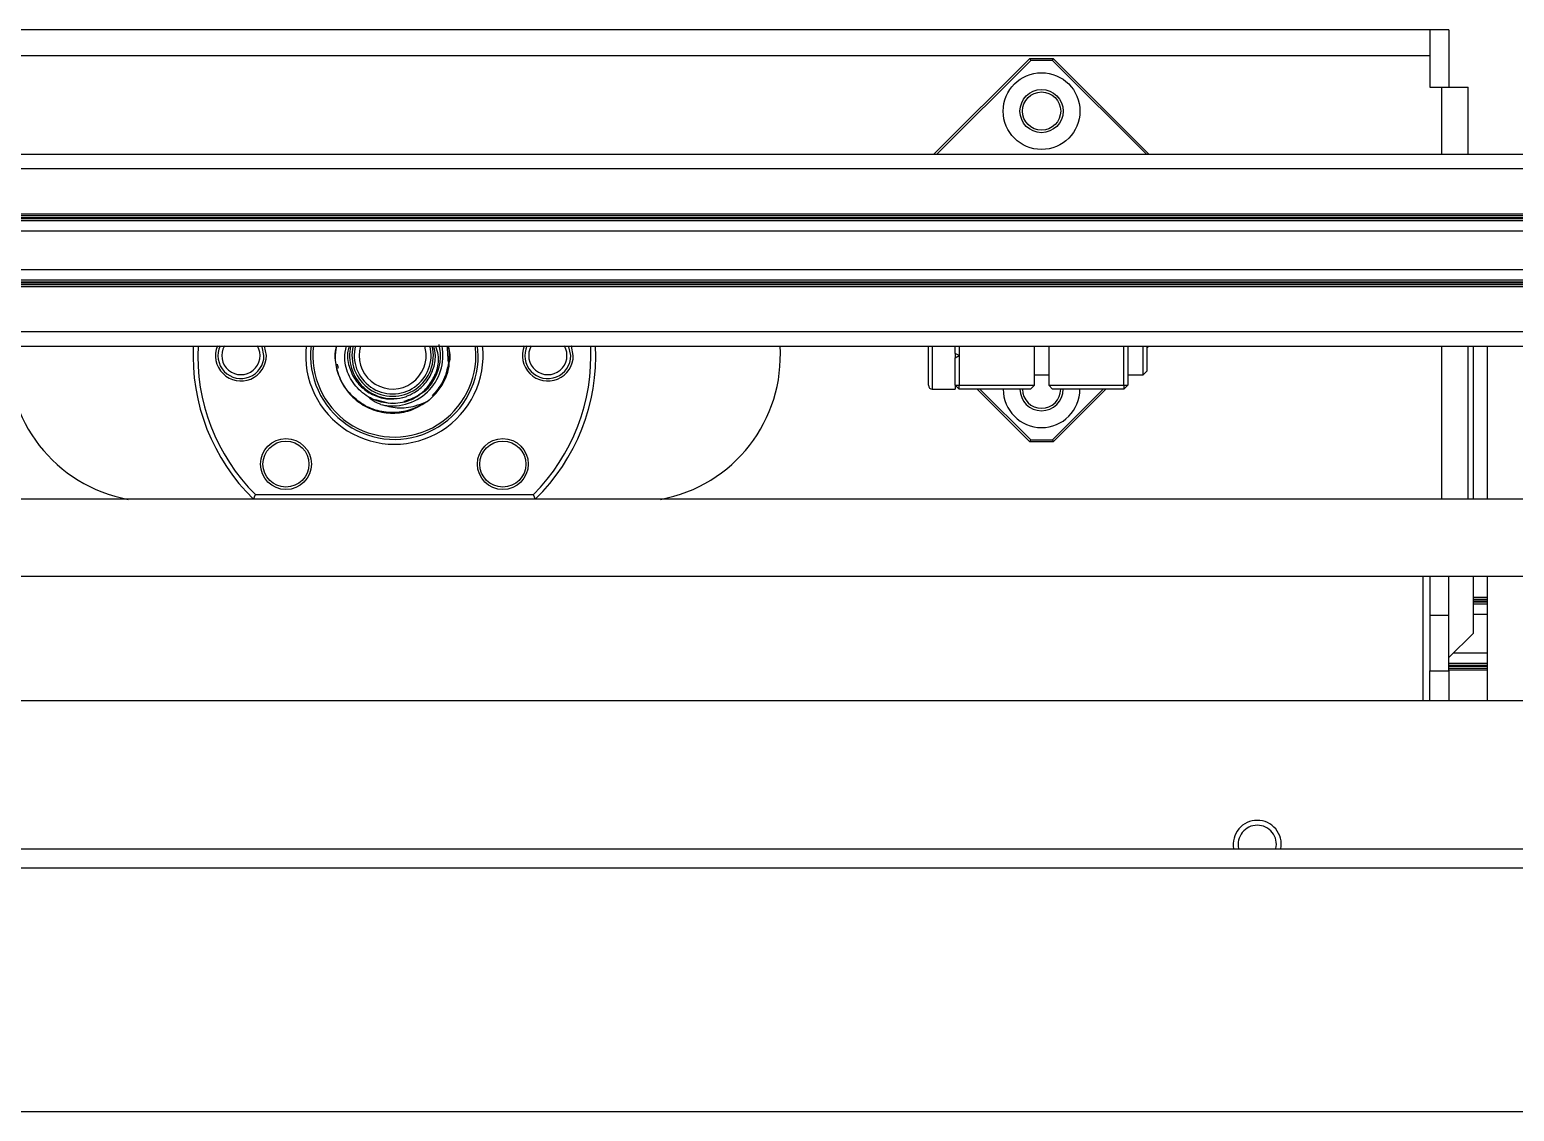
# Model space of a CAD drawing. Header units: millimetres. Extents: x 15 to 1184, y 5 to 1288.
# Drawn here: x 348.4 to 451.6, y 254.7 to 329.9 of the extents above; entities that cross this region are included whole.
import ezdxf

# ---------------------------------------------------------------- set-up
doc = ezdxf.new("R2010")
doc.units = ezdxf.units.MM

msp = doc.modelspace()

# ---------------------------------------------------------------- linework, layer by layer
at = {"color": 7, "linetype": 'Continuous', "lineweight": 25}
for p, q in [((445.71, 329.9), (301.71, 329.9)), ((447.04, 329.9), (445.71, 329.9)), ((445.71, 329.9), (445.71, 328.08)), ((447.04, 329.9), (447.04, 325.9)), ((445.71, 328.08), (301.71, 328.08)), ((411.23, 321.24), (417.9, 327.9)), ((417.96, 327.77), (411.42, 321.24)), ((417.9, 327.9), (417.96, 327.77)), ((417.9, 327.9), (419.52, 327.9)), ((419.46, 327.77), (417.96, 327.77)), ((419.46, 327.77), (419.52, 327.9)), ((426, 321.24), (419.46, 327.77)), ((419.52, 327.9), (426.18, 321.24)), ((445.71, 328.08), (445.71, 325.9)), ((445.71, 325.9), (446.55, 325.9)), ((446.55, 325.9), (448.38, 325.9)), ((448.38, 321.24), (448.38, 325.9)), ((255.21, 321.24), (492.21, 321.24)), ((221.71, 320.24), (525.71, 320.24)), ((221.71, 317.1), (525.71, 317.1)), ((221.71, 316.97), (525.71, 316.97)), ((221.71, 316.84), (525.71, 316.84)), ((221.71, 316.77), (525.71, 316.77)), ((221.71, 316.64), (525.71, 316.64)), ((221.71, 315.91), (525.71, 315.91)), ((221.71, 313.23), (525.71, 313.23)), ((221.71, 312.5), (525.71, 312.5)), ((221.71, 312.37), (525.71, 312.37)), ((221.71, 312.3), (525.71, 312.3)), ((221.71, 312.17), (525.71, 312.17)), ((221.71, 312.04), (525.71, 312.04)), ((221.71, 308.9), (525.71, 308.9)), ((235.04, 307.9), (512.38, 307.9)), ((375.92, 307.37), (375.82, 307.9)), ((376.92, 307.43), (376.82, 308.01)), ((379.38, 307.24), (379.34, 307.9)), ((379.54, 307.24), (379.5, 307.9)), ((410.84, 305.17), (410.84, 307.9)), ((412.71, 307.39), (412.71, 307.9)), ((412.98, 307.9), (412.98, 307.24)), ((418.21, 305.17), (418.21, 307.9)), ((419.21, 307.9), (419.21, 305.17)), ((424.44, 305.17), (424.44, 307.9)), ((424.71, 307.9), (424.71, 305.17)), ((425.78, 305.9), (425.78, 307.9)), ((426.18, 307.9), (426.04, 307.76)), ((426.04, 307.9), (426.04, 306.16)), ((448.38, 297.24), (448.38, 307.9)), ((448.71, 307.9), (448.71, 297.24)), ((449.71, 297.24), (449.71, 307.9)), ((412.71, 307.39), (412.71, 307.08)), ((412.98, 307.24), (412.71, 307.39)), ((412.71, 307.08), (412.98, 307.24)), ((412.71, 305.17), (412.71, 307.08)), ((412.98, 307.24), (412.98, 305.17)), ((418.21, 305.9), (419.21, 305.9)), ((424.71, 305.9), (425.78, 305.9)), ((425.78, 305.9), (426.04, 306.16)), ((411.11, 304.9), (412.71, 304.9)), ((412.71, 305.17), (412.71, 304.9)), ((412.71, 305.17), (412.98, 305.17)), ((412.71, 305.17), (412.98, 304.9)), ((412.98, 305.17), (418.21, 305.17)), ((412.98, 304.9), (412.98, 305.17)), ((417.94, 304.9), (412.98, 304.9)), ((417.9, 301.24), (414.23, 304.9)), ((414.42, 304.9), (417.96, 301.37)), ((417.94, 304.9), (418.21, 305.17)), ((419.21, 305.17), (424.44, 305.17)), ((419.21, 305.17), (419.48, 304.9)), ((419.46, 301.37), (423, 304.9)), ((424.44, 304.9), (419.48, 304.9)), ((423.18, 304.9), (419.52, 301.24)), ((424.44, 305.17), (424.71, 305.17)), ((424.44, 304.9), (424.71, 305.17)), ((424.44, 305.17), (424.44, 304.9)), ((373.27, 303.92), (372.39, 304.15)), ((373.27, 303.92), (372.66, 304.08)), ((373.27, 303.92), (373.56, 303.94)), ((373.78, 303.91), (373.27, 303.92)), ((373.78, 303.91), (373.27, 303.92)), ((373.78, 303.91), (373.27, 303.92)), ((417.9, 301.24), (417.96, 301.37)), ((419.52, 301.24), (417.9, 301.24)), ((417.96, 301.37), (419.46, 301.37)), ((419.46, 301.37), (419.52, 301.24)), ((363.91, 297.24), (364.05, 297.57)), ((364.05, 297.57), (383.37, 297.57)), ((383.37, 297.57), (383.51, 297.24)), ((493.71, 297.24), (236.71, 297.24)), ((236.71, 291.9), (493.71, 291.9)), ((445.71, 291.9), (445.71, 289.17)), ((447.04, 289.17), (447.04, 291.9)), ((448.71, 291.9), (448.71, 287.9)), ((449.71, 283.24), (449.71, 291.9)), ((448.71, 290.3), (449.71, 290.3)), ((445.71, 289.17), (447.04, 289.17)), ((445.71, 289.17), (445.71, 285.3)), ((447.04, 285.3), (447.04, 289.17)), ((448.71, 289.97), (449.71, 289.97)), ((447.04, 286.24), (448.71, 287.9)), ((445.71, 285.3), (447.04, 285.3)), ((445.71, 283.24), (445.71, 285.3)), ((447.04, 285.84), (449.71, 285.84)), ((447.04, 285.5), (449.71, 285.5)), ((447.04, 285.3), (447.04, 283.24)), ((280.38, 283.24), (467.04, 283.24)), ((240.77, 272.94), (506.71, 272.94)), ((240.38, 254.67), (507.04, 254.67))]:
    msp.add_line(p, q, dxfattribs=at)
at = {"color": 8, "linetype": 'Continuous', "lineweight": 25}
for p, q in [((446.55, 321.24), (446.55, 325.9)), ((411.11, 307.9), (411.11, 304.9)), ((446.55, 297.24), (446.55, 307.9)), ((445.22, 291.9), (445.22, 283.24)), ((448.71, 290.44), (449.71, 290.44)), ((448.71, 290.17), (449.71, 290.17)), ((448.71, 290.1), (449.71, 290.1)), ((448.71, 289.24), (449.71, 289.24)), ((447.37, 286.56), (449.71, 286.56)), ((447.04, 285.7), (449.71, 285.7)), ((447.04, 285.64), (449.71, 285.64)), ((447.04, 285.37), (449.71, 285.37)), ((240.77, 271.6), (506.71, 271.6))]:
    msp.add_line(p, q, dxfattribs=at)
at = {"color": 7, "linetype": 'Continuous', "lineweight": 25, "flags": 128}
for points in [[(364.64, 307.24), (364.52, 307.85), (364.5, 307.9)], [(364.81, 307.24), (364.69, 307.88), (364.68, 307.9)], [(385.98, 307.24), (385.85, 307.85), (385.83, 307.9)], [(386.14, 307.24), (386.02, 307.88), (386.01, 307.9)]]:
    msp.add_lwpolyline(points, dxfattribs=at)
at = {"color": 7, "linetype": 'Continuous', "lineweight": 25}
for centre, radius in [((418.71, 324.24), 2.67), ((418.71, 324.24), 1.5), ((418.71, 324.24), 1.33), ((366.17, 299.69), 1.77), ((381.25, 299.69), 1.77), ((366.17, 299.69), 1.6), ((381.25, 299.69), 1.6)]:
    msp.add_circle(centre, radius, dxfattribs=at)
for centre, radius, start, end in [((357.04, 307.24), 10.17, 176.2402, 259.6111), ((373.71, 307.24), 14, 177.2706, 225.5847), ((373.71, 307.24), 13.67, 177.204, 225.017), ((363.04, 307.24), 1.77, 157.8298, 0), ((363.04, 307.24), 1.6, 155.3757, 0), ((363.04, 307.24), 1.33, 150, 30), ((373.71, 307.24), 6.17, 173.7937, 6.2063), ((373.71, 307.24), 5.83, 173.4376, 360), ((373.71, 307.24), 5.67, 173.2437, 360), ((373.59, 307.24), 3, 167.1604, 287.3628), ((373.59, 307.24), 2.67, 165.5225, 14.4775), ((373.59, 307.24), 2.33, 163.3985, 3.2509), ((384.38, 307.24), 1.77, 157.8298, 0), ((384.38, 307.24), 1.6, 155.3757, 0), ((384.38, 307.24), 1.33, 150, 30), ((373.71, 307.24), 13.67, 314.983, 2.796), ((373.71, 307.24), 14, 314.4153, 2.7294), ((390.38, 307.24), 10.17, 280.3889, 3.7598), ((373.59, 307.24), 3.33, 318.2509, 3.2509), ((373.59, 307.24), 4, 309.7042, 347.8301), ((411.11, 305.17), 0.267, 180, 270), ((418.71, 304.9), 2.67, 180, 0), ((418.71, 304.9), 1.5, 180, 0), ((418.71, 304.9), 1.33, 180, 0), ((433.71, 273.24), 1.67, 90, 190.3761), ((433.71, 273.24), 1.67, 349.6239, 90), ((433.71, 273.24), 1.33, 90, 193.0109), ((433.71, 273.24), 1.33, 346.9891, 90)]:
    msp.add_arc(centre, radius, start, end, dxfattribs=at)
at = {"color": 8, "linetype": 'Continuous', "lineweight": 25}
for radius, start, end in [(2.83, 166.391, 13.609), (3.5, 256.2656, 10.9806)]:
    msp.add_arc((373.59, 307.24), radius, start, end, dxfattribs=at)
at = {"color": 7, "linetype": 'Continuous', "lineweight": 25}
for points, knots in [([(375.89, 304), (375.71, 303.89), (375.19, 303.56), (374.2, 303.26), (372.97, 303.25), (371.8, 303.62), (370.8, 304.33), (370.04, 305.3), (369.65, 306.45), (369.55, 307.37), (369.68, 307.83), (369.71, 307.9)], [0, 0, 0, 0, 0.067782, 0.197935, 0.326228, 0.457313, 0.585726, 0.715725, 0.846277, 0.974316, 1, 1, 1, 1]), ([(369.68, 307.9), (369.64, 307.62), (369.53, 306.94), (369.78, 305.84), (370.36, 304.76), (371.26, 303.91), (372.37, 303.36), (373.59, 303.18), (374.94, 303.37), (375.71, 303.87), (376.14, 304.16)], [0, 0, 0, 0, 0.087425, 0.212314, 0.339552, 0.463953, 0.590522, 0.716941, 0.841444, 1, 1, 1, 1]), ([(376.07, 305.02), (375.75, 304.73), (375.09, 304.14), (373.78, 303.83), (372.46, 304.01), (371.31, 304.69), (370.52, 305.75), (370.17, 306.91), (370.32, 307.62), (370.38, 307.9)], [0, 0, 0, 0, 0.150051, 0.300103, 0.450155, 0.600207, 0.750257, 0.900309, 1, 1, 1, 1]), ([(370.56, 307.9), (370.53, 307.79), (370.39, 307.33), (370.52, 306.48), (370.95, 305.51), (371.7, 304.75), (372.64, 304.29), (373.62, 304.16), (374.22, 304.31), (374.48, 304.37)], [0, 0, 0, 0, 0.057486, 0.222927, 0.386891, 0.549534, 0.711613, 0.871477, 1, 1, 1, 1]), ([(374.88, 304.56), (374.98, 304.61), (375.37, 304.82), (375.96, 305.35), (376.44, 306.24), (376.62, 307.14), (376.5, 307.69), (376.45, 307.9)], [0, 0, 0, 0, 0.083561, 0.33338, 0.583192, 0.833007, 1, 1, 1, 1]), ([(376.58, 307.9), (376.64, 307.7), (376.8, 307.16), (376.72, 306.37), (376.47, 305.6), (376.21, 305.22), (376.07, 305.02)], [0, 0, 0, 0, 0.208865, 0.546246, 0.762091, 1, 1, 1, 1]), ([(377.48, 306.78), (377.48, 306.78), (377.48, 306.78), (377.48, 306.78), (377.47, 306.8), (377.46, 306.86), (377.44, 307.1), (377.43, 307.45), (377.4, 307.76), (377.39, 307.9), (377.38, 307.9)], [0, 0, 0, 0, 0.003102, 0.007181, 0.015106, 0.0455, 0.165836, 0.644992, 0.985223, 1, 1, 1, 1]), ([(377.45, 307.9), (377.46, 307.85), (377.55, 307.4), (377.5, 306.94), (377.45, 306.54)], [0, 0, 0, 0, 0.129103, 1, 1, 1, 1]), ([(377.48, 306.53), (377.53, 306.73), (377.65, 307.18), (377.53, 307.63), (377.46, 307.88)], [0, 0, 0, 0, 0.45856, 1, 1, 1, 1]), ([(369.83, 306.37), (369.82, 306.42), (369.78, 306.51), (369.76, 306.61), (369.75, 306.65)], [0, 0, 0, 0, 0.536531, 1, 1, 1, 1]), ([(377.48, 306.78), (377.38, 306.29), (377.19, 305.42), (376.6, 304.74), (376.34, 304.44)], [0, 0, 0, 0, 0.55281, 1, 1, 1, 1]), ([(377.49, 306.78), (377.49, 306.78), (377.49, 306.78), (377.49, 306.78), (377.49, 306.78), (377.48, 306.78)], [0, 0, 0, 0, 0.270024, 0.541277, 1, 1, 1, 1]), ([(377.5, 306.39), (377.51, 306.45), (377.52, 306.54), (377.52, 306.64), (377.52, 306.7), (377.51, 306.73), (377.51, 306.75), (377.51, 306.76), (377.5, 306.77), (377.5, 306.77), (377.5, 306.78), (377.49, 306.78), (377.49, 306.78)], [0, 0, 0, 0, 0.403877, 0.690522, 0.789252, 0.85664, 0.902746, 0.934664, 0.966274, 0.979618, 0.993069, 1, 1, 1, 1]), ([(374.37, 304.06), (374.66, 304.16), (375.32, 304.37), (376.11, 305.05), (376.43, 305.69), (376.58, 305.98)], [0, 0, 0, 0, 0.303661, 0.679621, 1, 1, 1, 1]), ([(374.48, 304.37), (374.57, 304.41), (374.7, 304.46), (374.83, 304.53), (374.88, 304.56)], [0, 0, 0, 0, 0.609041, 1, 1, 1, 1]), ([(376.12, 305.09), (376.1, 305.06), (375.95, 304.79), (375.66, 304.64), (375.39, 304.5)], [0, 0, 0, 0, 0.085052, 1, 1, 1, 1]), ([(372.76, 303.84), (372.65, 303.88), (372.45, 303.96), (372.21, 304.1), (372.05, 304.21), (371.98, 304.27), (371.96, 304.3), (371.95, 304.3), (371.95, 304.31), (371.95, 304.31), (371.95, 304.31), (371.95, 304.31)], [0, 0, 0, 0, 0.347544, 0.695236, 0.868945, 0.955971, 0.977727, 0.985302, 0.992938, 0.997652, 1, 1, 1, 1]), ([(372.76, 303.84), (373.13, 303.74), (373.93, 303.53), (375.02, 303.66), (375.65, 303.91), (375.89, 304)], [0, 0, 0, 0, 0.362463, 0.760068, 1, 1, 1, 1]), ([(375.89, 304), (375.94, 304.03), (376.03, 304.07), (376.11, 304.13), (376.14, 304.16)], [0, 0, 0, 0, 0.536059, 1, 1, 1, 1])]:
    msp.add_open_spline(points, degree=3, knots=knots, dxfattribs=at)
at = {"color": 8, "linetype": 'Continuous', "lineweight": 25}
msp.add_open_spline([(377.45, 307.9), (377.47, 307.85), (377.56, 307.4), (377.58, 306.87), (377.43, 306.46), (377.42, 306.42)], degree=3, knots=[0, 0, 0, 0, 0.1172626, 0.9130036, 1, 1, 1, 1], dxfattribs=at)

doc.saveas('drawing.dxf')
